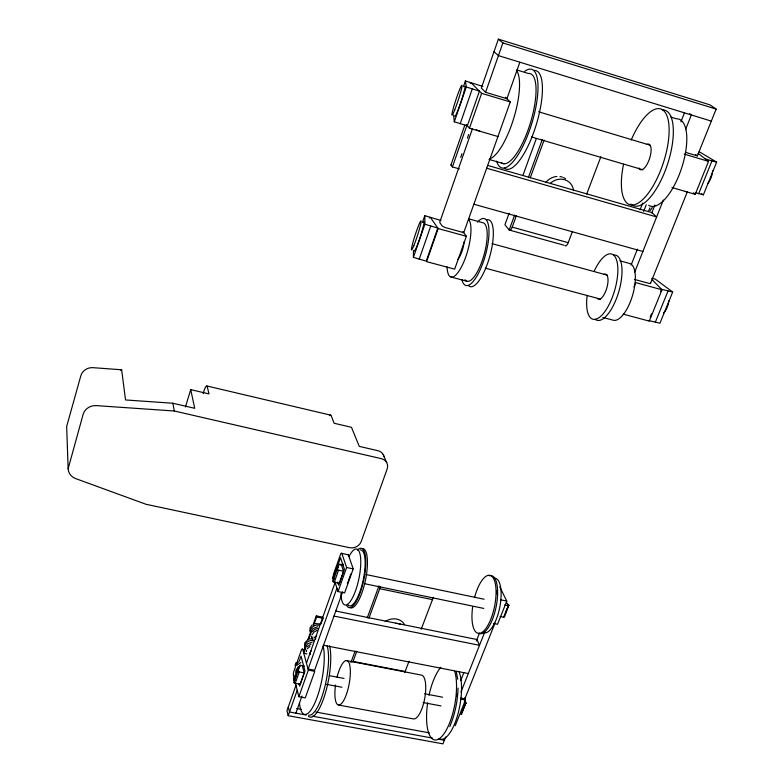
<?xml version="1.0" encoding="UTF-8"?>
<svg xmlns="http://www.w3.org/2000/svg" width="783" height="783" viewBox="0 0 783 783"><rect width="100%" height="100%" fill="white"/><g stroke="black" fill="none" stroke-linecap="round" stroke-linejoin="round"><path stroke-width="1.17" d="M440.898 220.424L424.787 215.687L424.895 224.232L437.814 228.078L426.255 261.131L413.404 257.362L413.493 250.521M295.025 665.619L296.052 662.545M458.075 688.12C457.595 701.323 454.982 714.487 449.726 726.634M68.141 468.704L83.243 413.933C84.936 408.638 90.574 405.34 96.006 405.604L174.315 410.997L381.262 458.632A9.513 8.437 -22.8 0 1 387.145 469.037L361.208 541.513A9.347 8.153 -19.9 0 1 349.6 547.699L146.029 504.291L75.276 478.452C71.263 476.935 68.229 473.04 68.141 468.704L66.663 426.51L80.698 376.212C81.912 370.888 87.393 367.335 92.727 367.648L121.649 369.782L125.525 399.947L172.867 403.245L194.713 408.305L190.729 389.621L208.983 393.908L207.26 386.636A9.367 1.752 -76.9 0 0 203.834 391.412L203.14 393.663M460.688 157.432L461.98 153.752M467.392 138.239L468.694 134.519M306.29 651.74L306.593 650.223M648.49 211.39L649.88 207.838M185.424 406.984L190.729 389.621M293.654 679.928L298.421 666.725L296.522 671.794L297.589 672.176L298.117 670.728L297.051 670.336M343.502 565.042L339.137 564.122L336.729 570.65L335.623 570.259L332.579 578.882L333.95 575.251M332.609 578.803L333.842 578.784M338.305 566.452L338.481 565.933L332.951 581.26A1.194 0.509 19.6 0 0 334.263 582.239L339.293 583.276L343.571 571.267L341.319 564.582M463.438 86.659L465.396 80.962L482.886 86.443M466.316 86.982L479.421 91.131L467.324 125.838L454.306 121.776L466.316 86.982L465.396 80.962M422.458 222.421L424.787 215.687M338.413 566.138L337.346 565.639L335.672 570.122M413.404 257.362L424.895 224.232M460.189 123.743L472.247 88.978M450.949 164.998L464.808 125.153M419.199 259.251L430.719 226.14M459.357 168.903L452.408 166.926L467.128 124.654M685.673 152.382L697.359 155.895L716.151 109.091L709.907 104.844L498.38 39.15L481.32 88.088L485.587 92.306L506.914 98.707L519.863 62.209M497.949 136.536L469.448 128.187L481.623 93.334L471.209 82.92A3.935 1.096 -73.3 0 0 470.221 83.38M293.85 679.37L294.77 680.182L293.684 679.859M472.433 128.764L439.684 222.411L442.052 225.768A3.807 0.852 19.4 0 0 446.379 227.882L463.742 232.639L510.271 101.927L505.426 97.288M485.587 92.306L502.862 42.938L498.38 39.15M429.407 218.046A3.807 1.077 -74.7 0 1 430.493 217.557L438.157 228.567L426.578 261.649L454.659 269.146L466.374 236.29L462.988 231.66M295.622 666.421L294.007 670.982A3.367 0.9 -79.1 0 0 293.478 675.553L294.369 679.076M296.826 662.995L301.259 650.428A3.377 0.91 -78.9 0 1 302.718 649.352L304.832 649.763M296.561 668.839L295.749 671.148L296.346 673.449M299.409 660.774L301.044 656.164L304.988 671.002L299.615 686.143L299.018 683.833M303.471 652.122L305.067 647.59M307.866 639.662L310.665 631.734M313.073 624.942L316.273 615.878L322.665 617.161L323.007 618.296L321.001 623.953M334.341 574.154L337.346 565.639M295.563 674.829L293.703 679.801M305.781 647.619L303.784 653.286L306.965 653.903M308.59 639.682L311.399 631.754M313.797 624.951L316.606 617.014L316.273 615.878M302.277 665.687L304.186 672.871L300.143 684.234L295.24 683.314A1.155 0.558 19.5 0 1 293.997 682.296L300.143 665.276L304.411 666.088M300.143 665.276L299.351 667.537L298.372 666.842M295.24 683.314L299.263 671.941A1.155 0.548 19.5 0 1 298.01 670.933M334.879 573.538L340.497 557.672L344.422 569.28L338.716 585.302L337.669 582.092M295.964 685.34L286.979 710.69L288.183 715.701L442.963 743.85L445.703 736.95M334.263 582.239L338.53 570.21A1.194 0.499 19.6 0 1 337.219 569.231M306.535 663.005L335.104 582.503M288.183 715.701L297.217 690.273M334.292 574.291L333.998 575.123M336.935 588.15L308.15 669.005L314.609 670.238L342.67 591.772M308.326 670.111L314.786 671.344L305.282 697.898L298.852 696.704L308.326 670.111L302.718 649.352M341.819 553.424L348.327 554.804L353.221 568.879L344.608 592.917L338.041 591.566L346.615 567.499L341.819 553.424A2.897 0.812 -78 0 0 340.468 554.55L333.812 573.362A2.887 0.803 -78.2 0 0 333.392 577.208M295.866 713.156L301.984 696.028M347.339 583.766L350.853 573.959M509.116 213.25L504.927 224.741L509.165 230.016L563.848 245.167M522.936 175.333L536.335 138.571M350.911 662.545L355.091 651.104M367.247 617.914L378.972 585.86M514.617 215.129L509.165 230.016A4.982 1.615 -74.1 0 0 512.199 227.129L516.398 215.668M528.437 177.359L542.267 139.58M352.879 661.919A4.473 1.331 -79.1 0 0 353.074 661.42L356.823 651.192M368.891 618.247L379.716 588.708A4.541 1.38 -78.4 0 0 380.225 586.927M530.257 177.849L544.116 140.03M332.951 581.26L333.734 579.185M293.997 682.296L294.858 680.016M404.713 672.421A4.434 1.449 -79.4 0 0 405.144 671.491L409.039 661.224M421.185 629.287L432.461 599.631A4.502 1.507 -78.5 0 0 433.097 597.253M565.013 245.49L565.169 245.705A4.933 1.762 -73.7 0 0 568.204 242.661L572.5 231.357M586.692 194.057L600.874 156.757M640.073 209.756L642.706 203.071M643.587 211.488L646.229 204.774M680.907 121.845L684.44 112.889M460.756 680.417L463.879 672.528M476.348 640.954L479.46 633.065M460.981 692.045L484.765 632.028M631.137 264.957L637.411 249.131M651.75 212.956L654.891 205.038M685.536 129.626L691.35 114.964L689.627 113.731M495.003 623.111L464.867 698.876L460.786 698.093M634.719 272.004L663.348 200.056M455.236 725.714L465.454 700.031L464.554 697.839M465.415 703.839L462.508 711.13A1.106 0.656 88.6 0 1 462.332 711.434M465.973 702.831L461.618 713.783A1.126 0.529 22.6 0 1 460.962 714.419L465.327 703.457A1.135 0.519 22.5 0 0 465.973 702.831L464.427 701.069M499.75 586.898L506.787 601.08L497.538 624.286L493.388 623.434M633.907 287.107L635.708 282.594L661.987 289.788L649.283 321.118L623.121 314.13M500.063 616.495L503.616 617.229L508.236 605.66L509.028 605.543L506.386 602.587M505.583 612.893L508.226 606.296M508.862 605.112L504.409 617.112L503.616 617.229M650.507 283.368L687.396 191.698M672 187.538L695.216 194.331L708.537 161.386L698.064 153.37M698.681 193.695L711.953 160.926L716.651 162.13L703.359 194.84L695.402 192.735M650.144 317.223L651.505 313.866M660.578 291.501L661.478 289.27L672.685 292.03L659.952 323.232L648.784 320.58M655.283 322.312L668.007 291.051M311.037 631.382L312.955 628.583L317.653 626.733M295.69 665.354L297.52 662.721M305.624 646.699L307.533 643.91L312.211 642.07M312.026 634.876L313.954 632.067L316.958 630.472M650.154 210.558L652.317 207.485M307.327 648.794L309.902 646.474M312.27 631.685L314.854 629.366L318.152 628.465M120.807 370.418L121.649 369.782M311.967 625.128L310.048 627.917L309.911 631.176M306.926 646.885L311.008 644.086M296.777 665.354L300.917 662.487M307.954 639.466L304.665 643.186L305.125 647.795M297.589 662.653L298.959 661.704M309.549 638.84L312.897 638.703M314.952 623.542L319.846 623.924M464.348 702.302L465.229 702.292A1.106 0.666 88.8 0 1 465.494 703.584M313.386 640.445C309.481 639.652 304.969 642.51 304.851 646.68M318.818 625.137C314.893 624.335 310.362 627.212 310.244 631.392M306.31 715.065L289.504 711.992L288.291 706.99M312.319 716.151L432.373 738.066M438.382 739.162L444.382 740.258M296.659 708.527L301.445 709.398M315.784 712.031L429.348 732.849M338.716 705.062L413.698 718.96A22.306 7.468 -79.7 0 0 424.934 697.213A22.306 7.468 -79.7 0 0 420.911 674.985L346.37 660.568M326.442 684.332L341.956 687.249M423.104 702.557L441.005 705.923M460.345 699.062L465.454 700.031M329.623 675.709L344.05 678.45M424.572 693.767L442.601 697.193M299.263 671.941L304.186 672.871M353.074 661.42L405.144 671.491M323.536 645.28L468.312 673.546M333.979 616.084L479.509 645.3L476.916 639.515L335.77 611.043M316.606 617.014L323.007 618.296M364.418 583.668L483.767 608.43M379.716 588.708L432.461 599.631M346.615 567.499L353.221 568.879M500.533 599.768L506.787 601.08M366.101 574.556L484.139 599.24M338.53 570.21L343.571 571.267M504.673 604.916L508.236 605.66M651.74 278.347L655.214 279.081L672.685 292.03M206.957 385.99L330.769 415.176M451.008 277.025L467.03 281.283M602.832 317.448L613.343 320.237A29.529 11.618 -73.8 0 0 632.85 294.379A29.529 11.618 -73.8 0 0 629.268 263.382L619.911 260.798M485.274 268.148L600.639 299.145M438.157 228.567L466.374 236.29M492.086 243.67L607.53 275.234M634.357 279.384L648.265 283.201A3.69 0.783 20.8 0 0 650.36 282.878M512.199 227.129L568.204 242.661M469.037 218.927L482.788 222.734A30.322 9.425 -74.6 0 1 483.199 257.764A30.322 9.425 -74.6 0 1 464.955 279.668M473.852 204.226L642.882 251.48M487.799 165.458L651.896 212.594L656.624 216.94L486.674 168.218M489.023 159.438L504.056 163.774M531.54 136.956L642.745 169.725M705.366 158.949L711.953 160.926M481.623 93.334L510.271 101.927M684.225 154.094L708.537 161.386M538.557 111.773L649.841 145.119M516.8 69.951L528.388 73.494A46.99 14.466 -73.1 0 1 530.512 122.598A46.99 14.466 -73.1 0 1 501.404 162.776M671.002 117.137L676.483 118.81A45.747 17.823 -71.8 0 1 681.787 167.572A45.747 17.823 -71.8 0 1 648.637 205.244M711.326 121.111L498.419 55.613L494.004 51.717M502.862 42.938L716.151 109.091M337.17 566.187L338.256 566.579M336.152 568.801L337.258 569.192M332.795 578.265L333.891 578.666M298.225 667.292L299.292 667.674M295.044 676.277L296.101 676.659M699.17 151.696L716.651 162.13M701.343 193.558L703.359 194.84M695.647 154.574L697.359 155.895M693.386 192.814L695.216 194.331M652.219 279.766L661.987 289.788M466.355 124.761L469.448 128.187M313.591 640.915L311.879 638.145L311.712 636.403M452.408 166.926L451.047 165.223A3.768 0.724 19.3 0 1 451.478 164.802M312.094 637.988L311.38 636.393M383.21 454.561L386.665 462.528M334.821 581.622L338.041 591.566M295.269 682.6L298.852 696.704M456.342 671.902L457.722 679.204M172.867 403.245L174.315 410.997M453.621 115.13L454.306 121.776M468.86 219.661A30.41 9.171 -74.7 0 1 462.919 263.93A30.41 9.171 -74.7 0 1 447.093 266.915M464.055 241.937A13.38 4.032 -74.7 0 1 457.84 259.359M477.464 222.108A34.697 10.776 -74.6 0 1 489.003 232.14A34.697 10.776 -74.6 0 1 477.287 275.469A34.697 10.776 -74.6 0 1 461.931 279.56M487.104 219.7A34.667 10.854 -74.6 0 1 489.767 256.452A34.667 10.854 -74.6 0 1 468.625 285.717M613.882 254.994A33.884 13.037 -73.9 0 1 618.824 291.55A33.884 13.037 -73.9 0 1 595.119 319.327M594.297 270.908A33.904 12.968 -73.9 0 1 617.307 263A33.904 12.968 -73.9 0 1 602.274 314.756A33.904 12.968 -73.9 0 1 587.181 295.406M604.104 274.246A13.037 4.992 -73.9 0 1 606.913 287.713A13.037 4.992 -73.9 0 1 597.36 298.46M712.667 170.694A15.112 8.907 -73.2 0 1 707.685 183.77M668.907 300.731A14.642 8.691 -76.8 0 1 663.504 313.092M687.425 191.541A3.768 0.607 20.5 0 1 685.164 191.395M550.733 182.889A15.122 13.663 -45.8 0 1 565.072 179.855A15.122 13.663 -45.8 0 1 573.587 190.602M545.986 182.233A15.043 13.614 -46 0 1 556.889 176.459M559.992 176.557A15.043 13.614 -46 0 1 562.36 177.115M563.486 177.555A15.043 13.614 -46 0 1 565.561 178.739M464.74 86.257A15.817 1.184 -71.6 0 1 460.874 102.044A15.817 1.184 -71.6 0 1 454.806 115.953M423.358 222.333A15.308 1.184 -72 0 1 420.373 236.446A15.308 1.184 -72 0 1 414.276 250.403M480.322 131.368A3.886 0.656 19.4 0 1 476.211 129.635M631.215 139.991A50.318 19.066 -72 0 1 668.242 120.239A50.318 19.066 -72 0 1 643.362 198.96A50.318 19.066 -72 0 1 623.571 164.185M662.31 109.865A50.278 19.164 -72 0 1 667.312 164.89A50.278 19.164 -72 0 1 630.873 204.069M646.778 144.463A13.468 5.099 -72 0 1 649.479 158.773A13.468 5.099 -72 0 1 638.938 168.002M524.727 71.292A51.502 15.856 -73.1 0 1 531.481 124.448A51.502 15.856 -73.1 0 1 496.657 161.141M533.908 70.46A51.463 15.963 -73.1 0 1 536.394 124.272A51.463 15.963 -73.1 0 1 504.321 168.198M516.418 70.411A47.127 14.084 -73.2 0 1 513.912 117.744A47.127 14.084 -73.2 0 1 489.864 158.792M508.02 604.73A1.135 0.705 -88.9 0 1 508.157 604.916M505.025 614.224A1.135 0.705 -89.1 0 1 504.614 614.518M327.167 645.877A38.044 10.59 -79.2 0 1 324.24 689.118A38.044 10.59 -79.2 0 1 308.727 715.143M329.565 645.789A39.737 11.089 -79.2 0 1 325.209 693.65A39.737 11.089 -79.2 0 1 308.453 716.259M323.125 645.916A38.073 10.502 -79.2 0 1 315.676 701.059A38.073 10.502 -79.2 0 1 299.468 702.977M457.135 694.188A37.202 12.988 -79.9 0 1 456.949 696.322M454.806 671.599A38.876 13.536 -79.8 0 1 442.356 735.883A38.876 13.536 -79.8 0 1 427.645 702.86M429.025 695.235A38.876 13.536 -79.8 0 1 440.839 667.282M459.024 671.667A37.173 13.057 -79.9 0 1 457.879 714.243A37.173 13.057 -79.9 0 1 440.379 739.221M337.111 677.021A22.599 6.626 -79.4 0 1 349.776 665.335A22.599 6.626 -79.4 0 1 342.514 702.331A22.599 6.626 -79.4 0 1 335.545 684.998M315.755 639.094A3.426 2.907 -17.1 0 1 316.743 635.532M315.001 637.665A5.119 4.355 -17.1 0 1 313.983 637M340.272 565.13A3.827 3.308 -19 0 1 341.094 564.563M342.014 564.21A3.827 3.308 -19 0 1 342.993 564.063M310.313 654.431A3.416 2.887 -16.8 0 1 311.291 650.898M347.603 554.697A2.887 0.822 -78.1 0 1 348.327 554.804M474.537 597.595A29.597 10.756 -78.6 0 1 494.641 581.113A29.597 10.756 -78.6 0 1 484.941 629.708A29.597 10.756 -78.6 0 1 472.629 607.148M494.347 578.118A27.865 10.208 -78.6 0 1 499.613 608.029A27.865 10.208 -78.6 0 1 483.033 632.37M496.872 590.813A27.885 10.15 -78.6 0 1 496.921 594.062M489.316 575.769A29.588 10.776 -78.6 0 1 496.373 605.523A29.588 10.776 -78.6 0 1 478.658 633.281M363.155 548.668A30.273 8.819 -78.3 0 1 365.269 581.084A30.273 8.819 -78.3 0 1 350.265 607.774M357.361 550.097A30.283 8.799 -78.3 0 1 364.134 578.167A30.283 8.799 -78.3 0 1 346.712 605.582M360.278 549.94A28.531 8.29 -78.3 0 1 362.95 581.28A28.531 8.29 -78.3 0 1 347.858 604.916M348.973 556.605A28.55 8.222 -78.3 0 1 360.669 558.7A28.55 8.222 -78.3 0 1 351.89 598.956A28.55 8.222 -78.3 0 1 340.938 593.475M395.601 623.337A13.399 11.314 -20.5 0 1 401.013 624.423M385.187 621.555A13.34 11.275 -20.5 0 1 404.508 624.609M329.418 415.646A9.171 2.369 -76.9 0 1 331.229 415.842L334.106 423.241L351.479 427.312L359.27 446.379L377.856 450.685A9.416 8.378 -22.8 0 1 383.993 456.597M454.717 109.923A15.817 1.155 -71.7 0 0 462.068 85.455A15.817 1.155 -71.7 0 0 454.16 105.343A15.817 1.155 -71.7 0 0 454.717 109.923M413.825 245.696A15.317 1.165 -72 0 0 421.137 221.354A15.317 1.165 -72 0 0 413.855 239.275A15.317 1.165 -72 0 0 413.825 245.696"/></g></svg>
